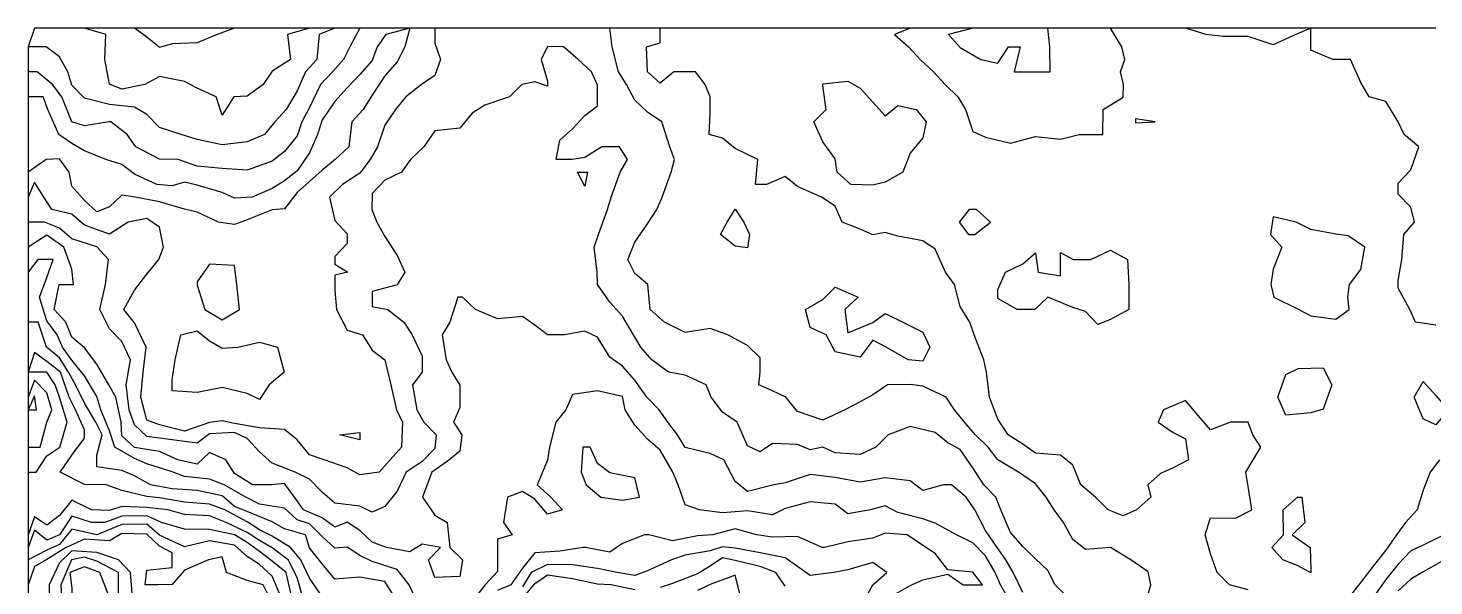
# Model space of a CAD drawing. Header units: metres. Extents: x -40 to 16440, y -40 to 16680.
# Drawn here: x -40 to 8948, y 13114 to 16680 of the extents above; entities that cross this region are included whole.
import ezdxf

# ---------------------------------------------------------------- set-up
doc = ezdxf.new("R2010")
doc.units = ezdxf.units.M
doc.layers.add('CURVAS_INTERMEDIARIAS_50M', color=8, linetype='CONTINUOUS')
doc.layers.add('CURVAS_MESTRAS_250M', color=1, linetype='CONTINUOUS')

msp = doc.modelspace()

# ---------------------------------------------------------------- linework, layer by layer
at = {"layer": 'CURVAS_INTERMEDIARIAS_50M'}
for points in [[(8960, 16680), (8800, 16680), (8640, 16680), (8480, 16680), (8320, 16680), (8160, 16680), (8000, 16680), (7840, 16680), (7680, 16680), (7520, 16680), (7360, 16680), (7200, 16680), (7040, 16680), (6880, 16680), (6720, 16680), (6560, 16680), (6400, 16680), (6240, 16680), (6080, 16680), (5920, 16680), (5760, 16680), (5600, 16680), (5440, 16680), (5280, 16680), (5120, 16680), (4960, 16680), (4800, 16680), (4640, 16680), (4480, 16680), (4320, 16680), (4160, 16680), (4000, 16680), (3840, 16680), (3680, 16680), (3520, 16680), (3360, 16680), (3200, 16680), (3040, 16680), (2880, 16680), (2720, 16680), (2560, 16680), (2400, 16680), (2240, 16680), (2080, 16680), (1920, 16680), (1760, 16680), (1600, 16680), (1440, 16680), (1280, 16680), (1120, 16680), (960, 16680), (800, 16680), (640, 16680), (480, 16680), (320, 16680), (160, 16680), (0, 16680), (-40, 16560), (-40, 16400), (-40, 16240), (-40, 16080), (-40, 15920), (-40, 15760), (-40, 15600), (-40, 15440), (-40, 15280), (-40, 15120), (-40, 14960), (-40, 14800), (-40, 14640), (-40, 14480), (-40, 14320), (-40, 14160), (-40, 14000), (-40, 13840), (-40, 13680), (-40, 13520), (-40, 13360), (-40, 13200), (-40, 13040)], [(8960, 16680), (8800, 16680), (8640, 16680), (8480, 16680), (8320, 16680), (8160, 16680), (8000, 16680), (7840, 16680), (7680, 16680), (7520, 16680), (7360, 16680), (7200, 16680), (7040, 16680), (6880, 16680), (6720, 16680), (6560, 16680), (6400, 16680), (6240, 16680), (6080, 16680), (5920, 16680), (5760, 16680), (5600, 16680), (5440, 16680), (5280, 16680), (5120, 16680), (4960, 16680), (4800, 16680), (4640, 16680), (4480, 16680), (4320, 16680), (4160, 16680), (4000, 16680), (3840, 16680), (3680, 16680), (3520, 16680), (3360, 16680), (3200, 16680), (3040, 16680), (2880, 16680), (2720, 16680), (2560, 16680), (2400, 16680), (2240, 16680), (2080, 16680), (1920, 16680), (1760, 16680), (1618.23, 16640), (1638.13, 16480), (1520, 16405.71), (1463.66, 16320), (1360, 16245.92), (1276.1, 16240), (1200, 16122.36), (1163.24, 16240), (1040, 16295.07), (960, 16339), (800, 16370.44), (706.59, 16320), (560, 16288.94), (480, 16321.66), (450.69, 16480), (456.76, 16640), (320, 16680), (160, 16680), (0, 16680), (-40, 16560), (-40, 16400), (-40, 16240), (-40, 16080), (-40, 15920), (-40, 15760), (-40, 15600), (-40, 15440), (-40, 15280), (-40, 15120), (-40, 14960), (-40, 14800), (-40, 14640), (-40, 14480), (-40, 14320), (-40, 14160), (-40, 14000), (-40, 13840), (-40, 13680), (-40, 13520), (-40, 13360), (-40, 13200), (-40, 13040)], [(8960, 16680), (8800, 16680), (8640, 16680), (8480, 16680), (8320, 16680), (8160, 16680), (8000, 16680), (7840, 16680), (7680, 16680), (7520, 16680), (7360, 16680), (7200, 16680), (7040, 16680), (6880, 16680), (6720, 16680), (6560, 16680), (6400, 16680), (6240, 16680), (6080, 16680), (5920, 16680), (5760, 16680), (5600, 16680), (5440, 16680), (5280, 16680), (5120, 16680), (4960, 16680), (4800, 16680), (4640, 16680), (4480, 16680), (4320, 16680), (4160, 16680), (4000, 16680), (3840, 16680), (3680, 16680), (3520, 16680), (3360, 16680), (3200, 16680), (3040, 16680), (2880, 16680), (2720, 16680), (2560, 16680), (2400, 16680), (2240, 16680), (2080, 16680), (1920, 16680), (1820.12, 16640), (1805.63, 16480), (1732.59, 16400), (1680, 16279.07), (1610.29, 16160), (1537.52, 16080), (1471.09, 16000), (1360, 15952.03), (1200, 15933.7), (1040, 15966.91), (939.32, 16000), (800, 16044.83), (720, 16127.54), (640, 16175.33), (480, 16191.11), (320, 16231.32), (240, 16314.24), (213.71, 16400), (160, 16495.71), (75.58, 16560), (-40, 16560), (-40, 16400), (-40, 16240), (-40, 16080), (-40, 15920), (-40, 15760), (-40, 15600), (-40, 15440), (-40, 15280), (-40, 15120), (-40, 14960), (-40, 14800), (-40, 14640), (-40, 14480), (-40, 14320), (-40, 14160), (-40, 14000), (-40, 13840), (-40, 13680), (-40, 13520), (-40, 13360), (-40, 13200), (-40, 13040)], [(8960, 16680), (8800, 16680), (8640, 16680), (8480, 16680), (8320, 16680), (8160, 16680), (8000, 16680), (7840, 16680), (7680, 16680), (7520, 16680), (7360, 16680), (7200, 16680), (7040, 16680), (6880, 16680), (6720, 16680), (6560, 16680), (6400, 16680), (6240, 16680), (6080, 16680), (5920, 16680), (5760, 16680), (5600, 16680), (5440, 16680), (5280, 16680), (5120, 16680), (4960, 16680), (4800, 16680), (4640, 16680), (4480, 16680), (4320, 16680), (4160, 16680), (4000, 16680), (3840, 16680), (3680, 16680), (3520, 16680), (3360, 16680), (3200, 16680), (3040, 16680), (2880, 16680), (2720, 16680), (2560, 16680), (2400, 16680), (2240, 16680), (2080, 16680), (2016.76, 16560), (1976.06, 16480), (1905.26, 16400), (1828.74, 16320), (1760, 16173.28), (1709.42, 16080), (1680, 15990.77), (1600, 15890.92), (1520, 15828.56), (1360, 15771.66), (1200, 15782.19), (1040, 15797.24), (920.01, 15840), (800, 15842.99), (649.33, 15920), (593.03, 16000), (488.72, 16080), (475.76, 16080), (320, 16054.73), (240, 16081.23), (176.53, 16240), (115.96, 16320), (17.42, 16400), (-40, 16400), (-40, 16240), (-40, 16080), (-40, 15920), (-40, 15760), (-40, 15600), (-40, 15440), (-40, 15280), (-40, 15120), (-40, 14960), (-40, 14800), (-40, 14640), (-40, 14480), (-40, 14320), (-40, 14160), (-40, 14000), (-40, 13840), (-40, 13680), (-40, 13520), (-40, 13360), (-40, 13200), (-40, 13040)], [(8960, 14781.21), (8829.91, 14800), (8793.66, 14880), (8720, 15017.6), (8720, 15065.58), (8743.36, 15200), (8755.41, 15360), (8822.82, 15440), (8800, 15534.72), (8720, 15617.37), (8720, 15689.24), (8800, 15773.1), (8851.32, 15920), (8756.84, 16000), (8719.07, 16080), (8640, 16211.05), (8533.38, 16240), (8480, 16332.2), (8413.71, 16480), (8382.3, 16480), (8301.91, 16480), (8160, 16538.46), (8160, 16602.13), (8160, 16680), (8064.84, 16640), (7920, 16572.95), (7760, 16626.38), (7600, 16625.65), (7490.92, 16640), (7360, 16680), (7200, 16680), (7040, 16680), (6880, 16680), (6720, 16680), (6560, 16680), (6400, 16680), (6240, 16680), (6080, 16680), (5920, 16680), (5760, 16680), (5600, 16680), (5440, 16680), (5280, 16680), (5120, 16680), (4960, 16680), (4800, 16680), (4640, 16680), (4480, 16680), (4320, 16680), (4160, 16680), (4000, 16680), (3840, 16680), (3680, 16680), (3520, 16680), (3360, 16680), (3200, 16680), (3040, 16680), (2880, 16680), (2720, 16680), (2560, 16680), (2400, 16680), (2247.48, 16640), (2192.55, 16560), (2160, 16472.91), (2080, 16383.39), (2000, 16298.99), (1920, 16210.46), (1840, 16093.57), (1810.54, 16000), (1760, 15883.6), (1680, 15768.43), (1600, 15704.31), (1520, 15654.87), (1391.95, 15600), (1280, 15593.59), (1200, 15628.11), (1040, 15675.08), (960, 15695.93), (880, 15671.68), (782.86, 15680), (640, 15745.22), (560, 15809.02), (456.82, 15840), (320, 15896.24), (240, 15941.34), (156.88, 16000), (86.34, 16160), (55.46, 16240), (-40, 16240), (-40, 16080), (-40, 15920), (-40, 15760), (-40, 15600), (-40, 15440), (-40, 15280), (-40, 15120), (-40, 14960), (-40, 14800), (-40, 14640), (-40, 14480), (-40, 14320), (-40, 14160), (-40, 14000), (-40, 13840), (-40, 13680), (-40, 13520), (-40, 13360), (-40, 13200), (-40, 13040)], [(7115.07, 13040), (7136.95, 13120), (7120, 13203.6), (7010.2, 13280), (6880, 13358.19), (6720, 13346.9), (6640, 13410.37), (6580.29, 13520), (6520.12, 13600), (6468.61, 13680), (6400, 13765.9), (6292.8, 13840), (6160.78, 13920), (6097.04, 14000), (6016.95, 14080), (5945.63, 14160), (5881.7, 14240), (5829.77, 14320), (5680, 14391.23), (5600, 14400.49), (5455.17, 14400), (5360, 14334.77), (5280, 14290), (5181.64, 14240), (5040, 14172.95), (4880, 14228.1), (4803.46, 14320), (4720, 14360.48), (4632.46, 14400), (4640.62, 14480), (4640, 14572.57), (4560, 14650.57), (4434.44, 14720), (4320, 14758.39), (4160, 14734.73), (4029.48, 14800), (3936.9, 14880), (3922.37, 15040), (3840, 15111.22), (3793.7, 15200), (3840, 15311.6), (3920, 15428.76), (3980.51, 15520), (4014.25, 15600), (4070.41, 15760), (4091.99, 15840), (4062.51, 15920), (4010.99, 16080), (3920, 16143.4), (3840, 16219.72), (3785.22, 16320), (3735.27, 16400), (3694.59, 16560), (3680, 16680), (3520, 16680), (3360, 16680), (3200, 16680), (3040, 16680), (2880, 16680), (2720, 16680), (2560, 16680), (2560, 16583.29), (2596.13, 16480), (2560, 16376.41), (2474.92, 16320), (2374.75, 16240), (2309.87, 16160), (2240, 16058.6), (2194.55, 15920), (2147.42, 15840), (2080, 15751.86), (1970.28, 15680), (1887.21, 15600), (1920, 15449.09), (2000, 15364.06), (2000, 15302.66), (1920, 15220.56), (1920, 15169.75), (2005.05, 15120), (1920, 15101.09), (1920, 15003.06), (1931.2, 14880), (2000, 14748.86), (2098.29, 14720), (2160, 14621.4), (2240.42, 14560), (2278.95, 14400), (2314.19, 14240), (2353.41, 14160), (2346.34, 14000), (2275.34, 13920), (2205.3, 13840), (2080, 13823.24), (2000, 13868.15), (1851.96, 13920), (1760, 13952.24), (1680, 14047.61), (1600, 14113.05), (1440, 14124.39), (1280, 14152.83), (1200, 14169.51), (1120, 14158.38), (960, 14103.83), (800, 14143.49), (720, 14174.22), (680.48, 14320), (696.48, 14480), (715.25, 14640), (640, 14795.98), (572.98, 14880), (640, 15003.58), (720, 15105.77), (795.85, 15200), (824.7, 15280), (800, 15407.37), (720, 15462.8), (599.78, 15440), (480, 15362.47), (320, 15419.2), (240, 15489.99), (112.22, 15520), (59.84, 15600), (0, 15695.98), (-40, 15600), (-40, 15440), (-40, 15280), (-40, 15120), (-40, 14960), (-40, 14800), (-40, 14640), (-40, 14480), (-40, 14320), (-40, 14160), (-40, 14000), (-40, 13840), (-40, 13680), (-40, 13520), (-40, 13360), (-40, 13200), (-40, 13040)], [(6607.59, 13040), (6526.92, 13120), (6480, 13213.05), (6400, 13285.95), (6320, 13366.65), (6240, 13456.14), (6178.14, 13600), (6147.47, 13680), (6069.85, 13760), (6000, 13869.5), (5920, 13985.84), (5840, 14027.74), (5760, 14094.97), (5600, 14133.6), (5457.68, 14080), (5378.83, 14000), (5280, 13953.31), (5120, 13965.48), (5040, 14000.14), (4960, 13983.15), (4880, 14017.33), (4720, 14024.7), (4640, 13970.24), (4560, 14009.32), (4494.14, 14160), (4400, 14224.29), (4327.38, 14320), (4294.59, 14400), (4160, 14460.84), (4054.27, 14480), (3946.83, 14560), (3878.35, 14640), (3829.83, 14720), (3760, 14838.21), (3680, 14927.1), (3600.52, 15040), (3597.69, 15120), (3578.57, 15280), (3606.24, 15360), (3663.32, 15520), (3687.9, 15600), (3746.12, 15760), (3792.38, 15840), (3741.97, 15920), (3628.93, 15920), (3520, 15851.77), (3439.13, 15840), (3336.3, 15840), (3360, 15964.61), (3440, 16036.56), (3520, 16122.33), (3600, 16183.94), (3600, 16314.97), (3562.09, 16400), (3476.14, 16480), (3381.87, 16560), (3280, 16562.83), (3240.72, 16480), (3280, 16341.32), (3280, 16309.13), (3200, 16336.82), (3117.3, 16320), (3037.66, 16240), (2880, 16187.52), (2800, 16136.18), (2720, 16039.82), (2560, 16023.66), (2489.72, 15920), (2405.34, 15840), (2346.95, 15760), (2240, 15708.49), (2160, 15622.04), (2156.83, 15520), (2189.42, 15440), (2240, 15347.67), (2320, 15225.84), (2367.64, 15120), (2320, 15039.57), (2160, 14997.07), (2160, 14901.01), (2260.31, 14880), (2361.61, 14800), (2415.95, 14720), (2480, 14582.43), (2480.19, 14480), (2418.12, 14400), (2445.08, 14240), (2489.09, 14160), (2567.91, 14080), (2560, 13991.38), (2480, 13908.57), (2378.04, 13840), (2320, 13719.45), (2240, 13620.47), (2160, 13584.91), (2080, 13624.14), (1920, 13642.82), (1840, 13712.22), (1760, 13797.19), (1666.55, 13840), (1520, 13899.47), (1440, 13970.92), (1360, 14056.32), (1280, 14094.82), (1120, 14085.42), (1040, 14027.06), (880, 14047.52), (720, 14069.05), (640, 14142.69), (607.12, 14240), (587.43, 14400), (615.54, 14560), (560, 14675.54), (480, 14756.28), (419.31, 14880), (454.03, 15040), (474.14, 15200), (400, 15281.55), (240, 15333.44), (160, 15400.97), (65.62, 15440), (-40, 15440), (-40, 15280), (-40, 15120), (-40, 14960), (-40, 14800), (-40, 14640), (-40, 14480), (-40, 14320), (-40, 14160), (-40, 14000), (-40, 13840), (-40, 13680), (-40, 13520), (-40, 13360), (-40, 13200), (-40, 13040)], [(6320, 13070.73), (6257.52, 13200), (6211.89, 13280), (6155.21, 13360), (6080, 13468.73), (6013.36, 13600), (5956.47, 13680), (5863.64, 13760), (5811.8, 13760), (5680, 13724.42), (5600, 13784.95), (5440, 13804.34), (5280, 13777.59), (5120, 13806.54), (4960, 13825.3), (4800, 13773.04), (4720, 13758.31), (4560, 13718.33), (4480, 13781.19), (4407.82, 13920), (4320, 13959.27), (4160, 13997.54), (4111.98, 14080), (4049.48, 14160), (3993.64, 14240), (3916.46, 14320), (3840, 14428.31), (3760, 14519.06), (3680, 14575.57), (3600, 14704.96), (3520, 14741.71), (3389.8, 14720), (3280, 14718.64), (3200, 14781.36), (3120, 14836.31), (2960, 14820.43), (2820.03, 14880), (2737.68, 14960), (2707.36, 14960), (2656.93, 14800), (2606.27, 14720), (2632.78, 14560), (2669.77, 14480), (2720, 14398.13), (2720, 14255.39), (2679.74, 14160), (2733.88, 14080), (2720, 13974.3), (2640, 13908.27), (2540.99, 13840), (2481.38, 13680), (2560, 13565.07), (2640, 13519.51), (2655.81, 13360), (2737.92, 13280), (2720, 13173.43), (2560, 13167.01), (2520.06, 13280), (2596.4, 13360), (2480, 13380.01), (2400, 13330.73), (2251.89, 13360), (2160, 13392.49), (2080, 13467.73), (2000, 13520.62), (1920, 13490.17), (1840, 13548.25), (1719.58, 13600), (1662.16, 13680), (1600, 13768.41), (1515.23, 13760), (1394.95, 13760), (1280, 13831.87), (1223.6, 13920), (1120, 13966.3), (1040, 13892.73), (918.05, 13920), (800, 13972.91), (640, 13999.34), (560, 14073.79), (554.36, 14160), (520.4, 14320), (475.98, 14400), (400, 14532.06), (320, 14636.29), (240, 14703.64), (201.5, 14800), (126.01, 14880), (158.7, 15040), (181.97, 15040), (249.7, 15040), (240, 15138.06), (188, 15280), (80, 15355.79), (-40, 15280), (-40, 15120), (-40, 14960), (-40, 14800), (-40, 14640), (-40, 14480), (-40, 14320), (-40, 14160), (-40, 14000), (-40, 13840), (-40, 13680), (-40, 13520), (-40, 13360), (-40, 13200), (-40, 13040)], [(2434.84, 13040), (2395.94, 13120), (2320, 13217.74), (2160, 13269.22), (2080, 13308.26), (2000, 13361.02), (1920, 13355.86), (1840, 13429.98), (1760, 13511.58), (1680, 13536.52), (1600, 13611.63), (1440, 13635.7), (1350.94, 13680), (1214.46, 13760), (1120, 13796.5), (960, 13812.22), (880, 13843.24), (720, 13894.64), (640, 13928.63), (515.35, 14000), (480, 14105.83), (425.88, 14240), (400, 14323.86), (320, 14455.99), (240, 14557.51), (179.66, 14640), (145.49, 14720), (80, 14808.46), (32.28, 14960), (80, 15084.54), (120.8, 15200), (22.97, 15200), (-40, 15120), (-40, 14960), (-40, 14800), (-40, 14640), (-40, 14480), (-40, 14320), (-40, 14160), (-40, 14000), (-40, 13840), (-40, 13680), (-40, 13520), (-40, 13360), (-40, 13200), (-40, 13040)], [(1840, 13045.17), (1760, 13163.53), (1703.19, 13280), (1636.94, 13360), (1520, 13432.45), (1440, 13472.26), (1360, 13522.63), (1218.22, 13600), (1120, 13636.78), (960, 13649.92), (800, 13677.08), (720, 13685.99), (560, 13722.8), (459.42, 13760), (320, 13761.93), (165.72, 13840), (240, 13950.38), (320, 14059.06), (320, 14111.68), (263.78, 14240), (222.93, 14320), (167.66, 14480), (80, 14547.79), (0, 14606.68), (-40, 14480), (-40, 14320), (-40, 14160), (-40, 14000), (-40, 13840), (-40, 13680), (-40, 13520), (-40, 13360), (-40, 13200), (-40, 13040)], [(6240, 13008.8), (6177.72, 13120), (6142.7, 13200), (6080, 13306.9), (6000, 13388.04), (5896.41, 13440), (5760, 13513.75), (5680, 13542.3), (5520, 13583.95), (5440, 13625.89), (5345.08, 13600), (5200, 13574.35), (5120, 13635.28), (4960, 13651.54), (4800, 13608.94), (4720, 13568.19), (4560, 13594.35), (4400, 13581.14), (4251.59, 13600), (4160, 13631.52), (4115.14, 13760), (4080, 13845.38), (4000, 13981.34), (3920, 14052.9), (3840, 14140.75), (3777.5, 14240), (3760, 14324.63), (3600, 14360.31), (3440, 14336.72), (3397.19, 14240), (3333.03, 14160), (3292.99, 14000), (3280, 13917.39), (3215.11, 13760), (3302.97, 13680), (3376.81, 13600), (3280, 13571.54), (3200, 13668.34), (3120, 13717.3), (3024.14, 13680), (2998.81, 13520), (3053.94, 13440), (2960, 13411.98), (2960, 13339.59), (2960, 13206.77), (2882.31, 13120), (2818.31, 13040)], [(1716.33, 13040), (1680, 13166.96), (1622.9, 13280), (1520, 13358.15), (1440, 13403.1), (1360, 13455.45), (1226.78, 13520), (1120, 13562.03), (960, 13570.13), (852.71, 13600), (720, 13615.63), (560, 13622.2), (480, 13594.81), (365.95, 13600), (240, 13662.19), (160, 13563.35), (80, 13501.51), (0, 13554.43), (-40, 13440), (-40, 13280), (-40, 13120), (-40, 12960)], [(1645.41, 13040), (1609.31, 13200), (1520, 13272.24), (1440, 13333.45), (1360, 13391.12), (1280, 13440.68), (1120, 13475.3), (960, 13477.1), (812.92, 13520), (720, 13561.36), (560, 13560.27), (450.93, 13520), (366.07, 13520), (240, 13559.35), (160, 13440.69), (80, 13406.45), (0, 13469.96), (-40, 13360), (-40, 13200), (-40, 13040)], [(1577.23, 13040), (1520, 13175.92), (1440, 13250.63), (1360, 13301.57), (1280, 13374.85), (1120, 13402.21), (960, 13364.49), (800, 13437.61), (720, 13509.17), (560, 13506.82), (400, 13440.45), (240, 13475.61), (160, 13378.26), (80, 13341.18), (-40, 13280), (-40, 13120), (-40, 12960)], [(9014.01, 13440), (8880, 13375.04), (8800, 13338.44), (8720, 13253.55), (8640, 13155.52), (8560.18, 13040)], [(627.7, 13040), (614.43, 13200), (537.95, 13280), (400, 13327.07), (240, 13338.85), (160, 13260.89), (94.05, 13120), (95.18, 12960)], [(5316.85, 13040), (5360, 13121.56), (5450.9, 13200), (5360, 13263.67), (5200, 13216.64), (5110.52, 13200), (4960, 13181.08), (4880, 13237.81), (4800, 13293.66), (4640, 13325.85), (4480, 13354.94), (4400, 13362.83), (4320, 13338.9), (4160, 13311.24), (4073.98, 13280), (3920, 13210.79), (3840, 13180.79), (3725.38, 13200), (3600, 13224.28), (3440, 13248.85), (3280, 13250.95), (3175.34, 13200), (3120, 13108.65)], [(4800, 13111.75), (4740.21, 13200), (4640, 13238.81), (4480, 13275.74), (4400, 13293.93), (4320, 13239.8), (4240, 13191.24), (4080, 13128.01), (4000, 13103.38)], [(9014.41, 13280), (8880, 13203.88), (8800, 13157), (8720, 13082.03)], [(3840, 13088.13), (3688.07, 13120), (3600, 13123.95), (3440, 13158.41), (3280, 13183.06), (3190.48, 13120), (3120, 13035.63)], [(4516.67, 13040), (4480, 13182.02), (4320, 13123.03), (4240, 13085.13)]]:
    msp.add_lwpolyline(points, dxfattribs=at)
for points in [[(6495.11, 16400), (6492.55, 16560), (6480, 16680), (6320, 16680), (6160, 16680), (6000, 16680), (5844.94, 16640), (5920, 16555.75), (6051.06, 16480), (6160, 16456.61), (6228.66, 16560), (6302.36, 16560), (6263.69, 16400), (6389.84, 16400), (6422.11, 16400), (6495.11, 16400)], [(5360, 15675.96), (5219.54, 15680), (5131.77, 15760), (5120, 15845.18), (5040, 15953.51), (4983.56, 16080), (5062.96, 16160), (5040, 16310.39), (5040, 16323.53), (5200, 16341.26), (5280, 16296.89), (5360, 16205.98), (5440, 16119.11), (5520, 16184.58), (5636.66, 16160), (5701.48, 16080), (5680, 15979.49), (5600, 15880.92), (5551.93, 15760), (5440, 15696.1), (5360, 15675.96)], [(3520, 15669.52), (3473.36, 15760), (3536.15, 15760), (3520, 15669.52)], [(6800, 14786.08), (6720, 14869.09), (6640, 14894.43), (6480, 14959.69), (6395.34, 14880), (6284, 14880), (6160, 14950.76), (6160, 15008.99), (6207.91, 15120), (6320, 15172.57), (6400, 15243.11), (6416.86, 15120), (6560, 15095.84), (6560, 15138.56), (6560, 15244.84), (6642.19, 15200), (6755.26, 15200), (6880, 15260), (6988.35, 15200), (6997.43, 15040), (6997.75, 14880), (6880, 14817.22), (6800, 14786.08)], [(1311.66, 14880), (1295.29, 15040), (1280, 15161.76), (1120, 15169.84), (1040, 15058.35), (1040, 15035.62), (1089, 14880), (1200, 14814.43), (1311.66, 14880)], [(10.46, 13840), (80, 13946.38), (162.09, 14000), (210.59, 14160), (160.22, 14320), (133.11, 14400), (80, 14480.93), (-40, 14480), (-40, 14320), (-40, 14160), (-40, 14000), (-40, 13840), (10.46, 13840)], [(8160, 14220.42), (8000, 14206.33), (7949.27, 14320), (8000, 14464.91), (8080, 14503.01), (8240, 14508.99), (8295.7, 14400), (8240, 14243.05), (8160, 14220.42)], [(37.17, 14000), (79.5, 14160), (110.82, 14240), (80, 14348.62), (0, 14428.4), (-40, 14320), (-40, 14160), (-40, 14000), (37.17, 14000)], [(8960, 14143.46), (8880, 14182.3), (8822.15, 14320), (8880, 14419.98), (8960, 14330.3), (9038.81, 14240), (8960, 14143.46)], [(12.87, 14240), (0, 14328.62), (-40, 14240), (12.87, 14240)], [(8160, 13197.66), (8080, 13241.14), (7981.72, 13280), (7912.56, 13360), (7987.17, 13440), (7984.22, 13600), (8074.96, 13680), (8103.19, 13680), (8122.24, 13520), (8041.14, 13440), (8157.05, 13360), (8160, 13213.94), (8160, 13197.66)], [(503.24, 12720), (579.62, 12800), (701.97, 12880), (637.27, 12960), (538.39, 13040), (537.75, 13200), (400, 13271.4), (320, 13298.08), (237.76, 13280), (170.1, 13120), (178.02, 12960), (201.72, 12800), (259.1, 12720), (400, 12668.3), (503.24, 12720)], [(405.7, 12720), (480, 12822.73), (611.19, 12880), (529.82, 12960), (479.55, 13040), (417.91, 13200), (320, 13236.53), (225.79, 13200), (240, 13099.63), (240, 12964.67), (214.59, 12880), (261.45, 12800), (392.6, 12720), (405.7, 12720)]]:
    msp.add_lwpolyline(points, close=True, dxfattribs=at)
at = {"layer": 'CURVAS_MESTRAS_250M'}
for points in [[(8960, 16680), (8800, 16680), (8640, 16680), (8480, 16680), (8320, 16680), (8160, 16680), (8000, 16680), (7840, 16680), (7680, 16680), (7520, 16680), (7360, 16680), (7200, 16680), (7040, 16680), (6880, 16680), (6720, 16680), (6560, 16680), (6400, 16680), (6240, 16680), (6080, 16680), (5920, 16680), (5760, 16680), (5600, 16680), (5440, 16680), (5280, 16680), (5120, 16680), (4960, 16680), (4800, 16680), (4640, 16680), (4480, 16680), (4320, 16680), (4160, 16680), (4000, 16680), (3840, 16680), (3680, 16680), (3520, 16680), (3360, 16680), (3200, 16680), (3040, 16680), (2880, 16680), (2720, 16680), (2560, 16680), (2400, 16680), (2240, 16680), (2080, 16680), (1920, 16680), (1760, 16680), (1600, 16680), (1440, 16680), (1280, 16680), (1169.28, 16640), (1040, 16586.94), (880, 16580.42), (800, 16556.09), (720, 16621.56), (640, 16680), (480, 16680), (320, 16680), (160, 16680), (0, 16680), (-40, 16560), (-40, 16400), (-40, 16240), (-40, 16080), (-40, 15920), (-40, 15760), (-40, 15600), (-40, 15440), (-40, 15280), (-40, 15120), (-40, 14960), (-40, 14800), (-40, 14640), (-40, 14480), (-40, 14320), (-40, 14160), (-40, 14000), (-40, 13840), (-40, 13680), (-40, 13520), (-40, 13360), (-40, 13200), (-40, 13040)], [(7760, 13088.43), (7640.15, 13120), (7562.58, 13200), (7520, 13318.03), (7484.88, 13440), (7520, 13549.3), (7680, 13546.91), (7784.43, 13600), (7760, 13751.67), (7745.38, 13840), (7791.73, 13920), (7841.96, 14000), (7789.14, 14080), (7760, 14161.61), (7647.66, 14160), (7520, 14111.45), (7440, 14203.96), (7360, 14299.19), (7218.32, 14240), (7185.65, 14160), (7280, 14093.47), (7360, 14052.95), (7379.54, 13920), (7280, 13868.66), (7200, 13833.25), (7119.39, 13760), (7138.5, 13680), (7045.61, 13600), (6960, 13560.88), (6864.34, 13600), (6785.13, 13680), (6689.85, 13760), (6640, 13886.17), (6560, 13948.79), (6400, 13962.1), (6320, 14019.61), (6225.3, 14080), (6160, 14178.72), (6106.91, 14320), (6087.07, 14480), (6069.99, 14560), (6007.99, 14720), (5979.77, 14800), (5920, 14900.3), (5883.55, 15040), (5825.92, 15120), (5760, 15266.18), (5680, 15320.77), (5520, 15349.33), (5440, 15372.17), (5360, 15358.98), (5280, 15393.59), (5163.75, 15440), (5120, 15542.38), (5032.55, 15600), (4880, 15666.52), (4800, 15731.14), (4681.67, 15680), (4609.46, 15680), (4625.04, 15840), (4480, 15909.31), (4400, 15977.34), (4313.79, 16000), (4320, 16136.62), (4321.51, 16240), (4287.95, 16320), (4226.48, 16400), (4088.59, 16400), (4000, 16327.67), (3918.94, 16400), (3913.92, 16560), (4000, 16586.1), (4000, 16680), (3840, 16680), (3680, 16680), (3520, 16680), (3360, 16680), (3200, 16680), (3040, 16680), (2880, 16680), (2720, 16680), (2560, 16680), (2400, 16680), (2368.59, 16560), (2320, 16465.14), (2240, 16374.29), (2160, 16250.99), (2102.27, 16160), (2028.94, 16080), (2010.22, 15920), (1923.72, 15840), (1840, 15772.25), (1760, 15698.52), (1680, 15627.91), (1600, 15524.13), (1520, 15518.3), (1360, 15454.31), (1280, 15425.03), (1176.15, 15440), (1040, 15503.05), (960, 15522.92), (800, 15569.31), (644.55, 15600), (560, 15611.61), (480, 15536.82), (400, 15505.32), (320, 15577.74), (240, 15670.5), (222.56, 15760), (160, 15843.53), (75.37, 15840), (-40, 15760), (-40, 15600), (-40, 15440), (-40, 15280), (-40, 15120), (-40, 14960), (-40, 14800), (-40, 14640), (-40, 14480), (-40, 14320), (-40, 14160), (-40, 14000), (-40, 13840), (-40, 13680), (-40, 13520), (-40, 13360), (-40, 13200), (-40, 13040)], [(2304.38, 13040), (2240, 13142.78), (2080, 13169.55), (1920, 13156.81), (1840, 13254.5), (1760, 13356.71), (1733.07, 13440), (1600, 13479.32), (1520, 13522.65), (1360, 13588.48), (1280, 13621.1), (1200, 13690.46), (1040, 13724.71), (880, 13734.62), (742.32, 13760), (640, 13818.01), (560, 13851.63), (400, 13875.45), (400, 13948.68), (432.51, 14080), (392.04, 14160), (320, 14281.15), (263.54, 14400), (217.75, 14480), (160, 14571.97), (78.57, 14640), (25.13, 14800), (-40, 14800), (-40, 14640), (-40, 14480), (-40, 14320), (-40, 14160), (-40, 14000), (-40, 13840), (-40, 13680), (-40, 13520), (-40, 13360), (-40, 13200), (-40, 13040)], [(8983.36, 13920), (8924.83, 13840), (8880, 13726.19), (8841.02, 13600), (8766.85, 13520), (8708.23, 13440), (8640, 13342.32), (8560, 13240.35), (8480, 13137.98), (8404.25, 13040)], [(1520, 13004.75), (1462.52, 13120), (1360, 13148.54), (1228.54, 13200), (1200, 13299.3), (1112.74, 13280), (960, 13213.61), (880, 13122.1), (789.91, 13120), (708.2, 13120), (720, 13213.95), (880, 13231.31), (880, 13325.97), (800, 13366.88), (720, 13445.3), (560, 13449.12), (480, 13402.53), (320, 13413.53), (202.34, 13360), (80, 13282.05), (0, 13237.8), (-40, 13120), (-40, 12960)], [(5465.16, 13040), (5600, 13115.41), (5680, 13152.08), (5840, 13189.22), (5938.28, 13120), (6060.81, 13120), (6000, 13201.46), (5840, 13215.5), (5760, 13320.29), (5680, 13371.79), (5580.21, 13440), (5440, 13450.7), (5360, 13419.21), (5200, 13395.84), (5051.17, 13360), (5036.87, 13360), (4880, 13428.9), (4720, 13425.01), (4617.83, 13440), (4480, 13478.24), (4336.57, 13440), (4240, 13432.98), (4080, 13402.72), (3928.46, 13440), (3900.67, 13440), (3760, 13383.99), (3680, 13330.17), (3523.41, 13360), (3507.95, 13360), (3360, 13335.77), (3200, 13325.29), (3120, 13227.86), (3045.91, 13120), (2960, 13083.3)]]:
    msp.add_lwpolyline(points, dxfattribs=at)
for points in [[(6830.62, 16000), (6834.23, 16160), (6960, 16238.02), (6963.44, 16320), (6943.15, 16400), (6971.28, 16480), (6952.28, 16560), (6880, 16680), (6720, 16680), (6560, 16680), (6400, 16680), (6240, 16680), (6080, 16680), (5920, 16680), (5760, 16680), (5600, 16680), (5498.61, 16640), (5588.8, 16560), (5662.59, 16480), (5748.54, 16400), (5822.52, 16320), (5904.53, 16240), (5952.11, 16160), (6000, 16019.22), (6080, 15982.76), (6240, 15944.84), (6400, 15987.06), (6560, 15970.12), (6679.87, 16000), (6734.56, 16000), (6830.62, 16000)], [(7164.76, 16080), (7040, 16099.65), (7040, 16074.87), (7164.76, 16080)], [(4560, 15274.97), (4480, 15286.15), (4386.23, 15360), (4429.5, 15440), (4480, 15522.01), (4536, 15440), (4571.67, 15360), (4560, 15274.97)], [(6012.36, 15360), (6113.51, 15440), (6024.31, 15520), (5977.18, 15520), (5912.9, 15440), (5972.03, 15360), (6012.36, 15360)], [(8405.43, 14880), (8397.11, 14960), (8408.78, 15040), (8480, 15137.27), (8505.07, 15280), (8400, 15352.68), (8320, 15363.32), (8160, 15392.16), (8066.33, 15440), (7920, 15472.91), (7903.57, 15360), (7976.42, 15280), (7920, 15137.99), (7904.43, 15040), (7923.79, 14960), (8080, 14883.24), (8160, 14839.53), (8320, 14818.62), (8405.43, 14880)], [(5680, 14550.78), (5587.17, 14560), (5446.37, 14640), (5360, 14683.9), (5280, 14576.92), (5120, 14609.67), (5062.93, 14720), (4960, 14766.72), (4930.44, 14880), (5040, 14944.97), (5120, 15023.69), (5266.85, 14960), (5181.78, 14880), (5200, 14730.8), (5360, 14798.33), (5440, 14854.96), (5551.88, 14800), (5680, 14737.04), (5724.86, 14640), (5680, 14550.78)], [(1440, 14305.24), (1360, 14343.74), (1200, 14381.81), (1040, 14349.45), (880, 14360.2), (880, 14430.25), (900.4, 14560), (935.69, 14720), (1040, 14743.64), (1120, 14681.65), (1200, 14633.41), (1300.81, 14640), (1440, 14672.09), (1554, 14640), (1597.48, 14480), (1501.32, 14400), (1440, 14305.24)], [(2080, 14046.69), (1950.69, 14080), (2080, 14094.07), (2080, 14046.69)], [(3867.79, 13680), (3840, 13804.71), (3680, 13836.22), (3600, 13896.81), (3554.02, 14000), (3506.98, 14000), (3495.6, 13840), (3526.77, 13760), (3620.85, 13680), (3760, 13661.06), (3867.79, 13680)]]:
    msp.add_lwpolyline(points, close=True, dxfattribs=at)

doc.saveas('drawing.dxf')
